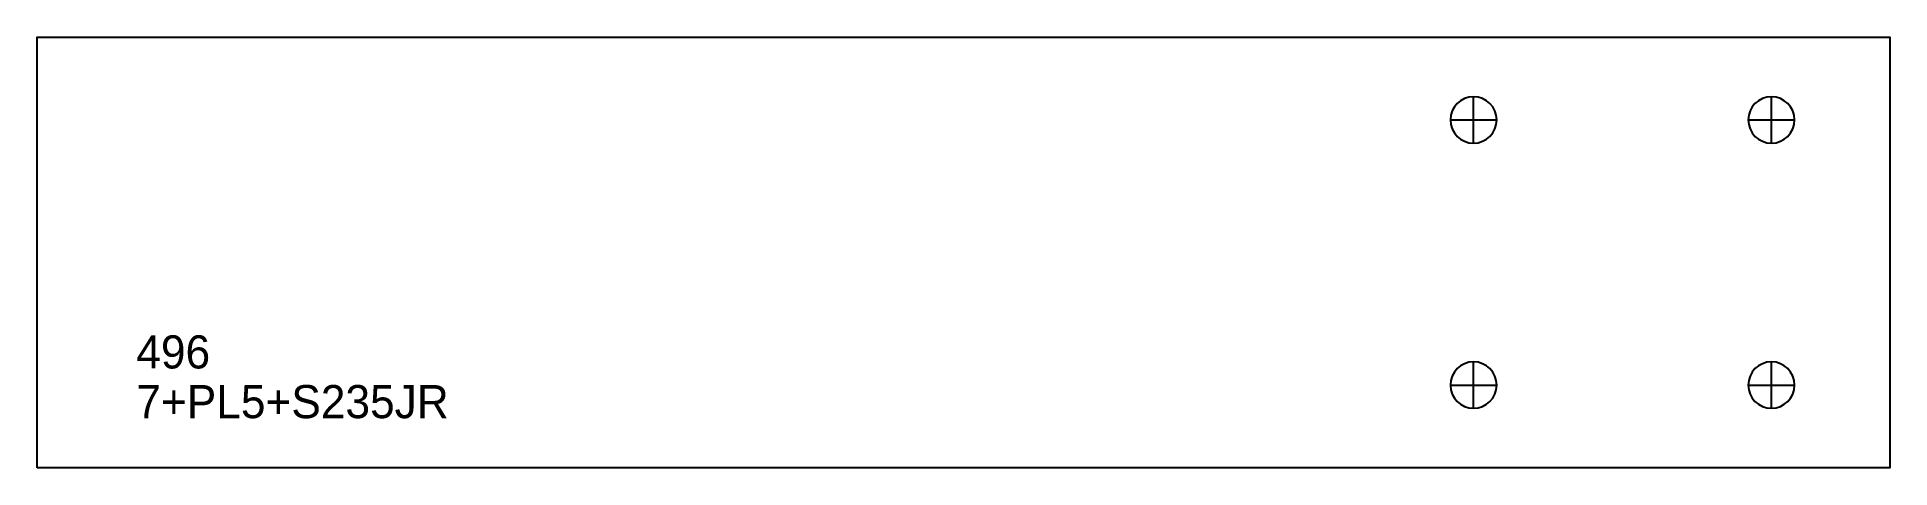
# Model space of a CAD drawing. Extents: x 0 to 560, y 0 to 130.
import ezdxf

# ---------------------------------------------------------------- set-up
doc = ezdxf.new("R2010")
doc.units = 0
for name, color, linetype in [('14', 7, 'CONTINUOUS'), ('CUT', 7, 'CONTINUOUS'), ('SCRIBE', 3, 'CONTINUOUS'), ('TEXT', 7, 'CONTINUOUS')]:
    doc.layers.add(name, color=color, linetype=linetype)

msp = doc.modelspace()

# ---------------------------------------------------------------- linework, layer by layer
at = {"layer": '14', "color": 7, "linetype": 'CONTINUOUS'}
for p, q in [((434.16, 98), (434.16, 112)), ((524.16, 98), (524.16, 112)), ((427.16, 105), (441.16, 105)), ((517.16, 105), (531.16, 105)), ((434.16, 18), (434.16, 32)), ((524.16, 18), (524.16, 32)), ((427.16, 25), (441.16, 25)), ((517.16, 25), (531.16, 25))]:
    msp.add_line(p, q, dxfattribs=at)
for points in [[(434.16, 112, 1), (434.16, 98, 1)], [(524.16, 112, 1), (524.16, 98, 1)], [(434.16, 32, 1), (434.16, 18, 1)], [(524.16, 32, 1), (524.16, 18, 1)]]:
    msp.add_lwpolyline(points, format="xyb", close=True, dxfattribs=at)
at = {"layer": 'CUT', "color": 7, "linetype": 'CONTINUOUS'}
msp.add_lwpolyline([(0, 0), (0, 130), (560, 130), (560, 0)], close=True, dxfattribs=at)

# ---------------------------------------------------------------- texts
at = {"layer": 'SCRIBE', "color": 3}
msp.add_text('496', height=10, dxfattribs=at).set_placement((30, 30))
at = {"layer": 'TEXT', "color": 7}
msp.add_text('7+PL5+S235JR', height=10, dxfattribs=at).set_placement((30, 15))

doc.saveas('drawing.dxf')
